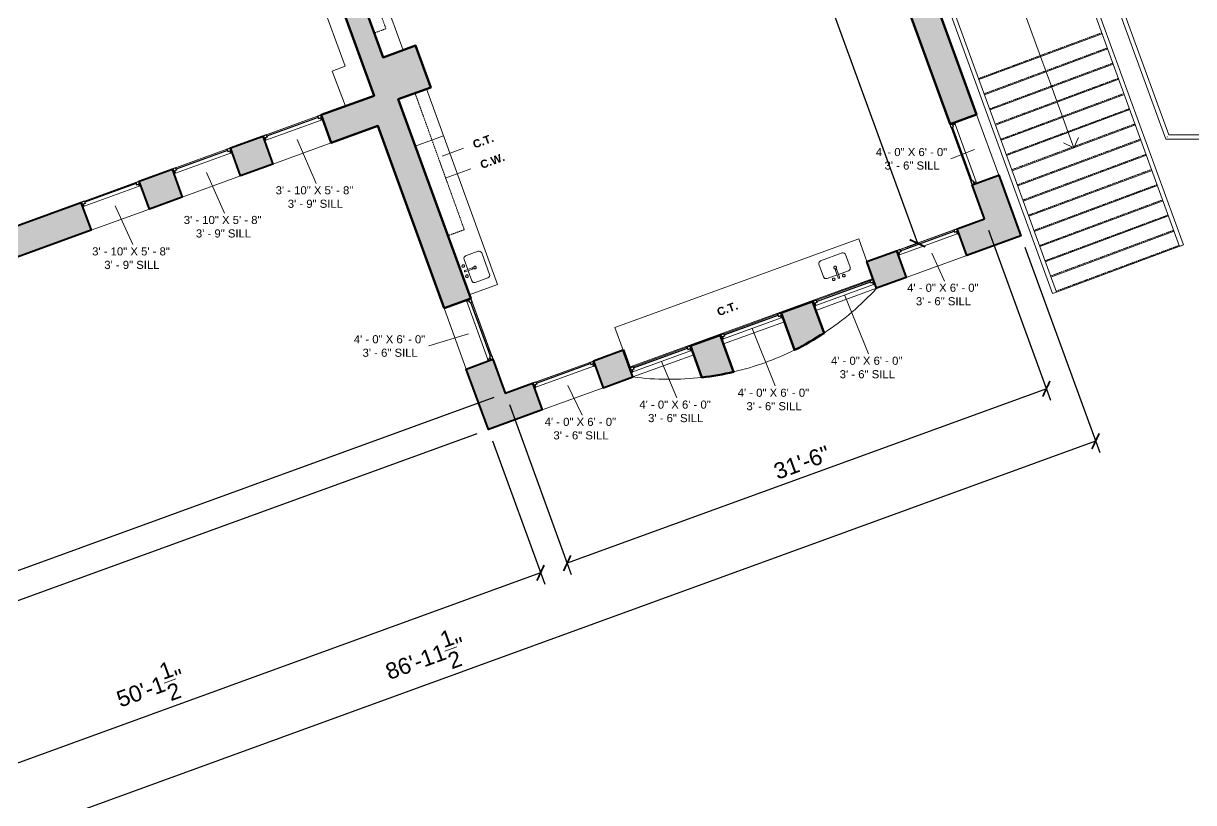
# Model space of a CAD drawing. Header units: inches. Extents: x -2078 to 106214, y -964 to 6385.
# Drawn here: x 13056 to 13924, y 3677 to 4254 of the extents above; entities that cross this region are included whole.
import ezdxf

# ---------------------------------------------------------------- set-up
doc = ezdxf.new("R2010")
doc.units = ezdxf.units.IN
doc.header["$MEASUREMENT"] = 0
doc.linetypes.add('HIDDEN2', pattern=[0.1875, 0.125, -0.0625])
for name, color, linetype, lineweight in [('A-ANNO', 2, 'Continuous', 5), ('A-ANNO-DIMS', 1, 'Continuous', 9), ('A-CASE', 4, 'Continuous', 9), ('A-DETAIL-3', 40, 'Continuous', 15), ('A-FIXT', 150, 'Continuous', 9), ('A-GLAZ', 2, 'Continuous', 30), ('A-RAILING', 4, 'Continuous', 9), ('A-STRS', 4, 'Continuous', 9), ('A-WALL', 3, 'Continuous', 40), ('A-WINDOWS', 2, 'Continuous', 18), ('S-STRS-ANNO', 31, 'Continuous', 9)]:
    doc.layers.add(name, color=color, linetype=linetype, lineweight=lineweight)
doc.layers.add('A-HATCH', color=9, linetype='Continuous')
doc.styles.add('Arial_2', font='arial.ttf', dxfattribs={"height": 3})
doc.styles.add('Arial_B', font='arialbd.ttf', dxfattribs={"height": 4.5})
doc.styles.add('Jay Cad', font='arial.ttf', dxfattribs={"height": 0.125})
doc.dimstyles.new('Jay Cad - DIMS', dxfattribs={"dimtxt": 0.125, "dimasz": 0.09375, "dimexe": 0.09375, "dimexo": 0.09375, "dimgap": 0.046875, "dimtad": 1, "dimdec": 1, "dimzin": 0, "dimdsep": 46, "dimlunit": 4, "dimtxsty": 'Jay Cad', "dimblk": 'ARCHTICK', "dimcen": 0.09, "dimclrd": 1, "dimclre": 1, "dimclrt": 256, "dimadec": 0, "dimazin": 0, "dimtfac": 1, "dimtdec": 1, "dimtofl": 0, "dimtmove": 1, "dimatfit": 3, "dimfxl": 1, "dimtolj": 1, "dimtzin": 0, "dimarcsym": 0})

# ---------------------------------------------------------------- blocks, each defined once
blk = doc.blocks.new('Top Rail Type - Top Rail_Internal_-1504670-Munger Science Center _ Ahmanson Lecture Hall-2nd Floor')
at = {"layer": 'A-RAILING', "flags": 128}
for points in [[(-819.35, 138.78), (-819.27, 138.8), (-819.19, 138.83)], [(-687.85, -222.02), (-687.93, -222.05), (-688.01, -222.08)]]:
    blk.add_lwpolyline(points, dxfattribs=at)
blk = doc.blocks.new('Top Rail Type - Top Rail_Internal_-V1-Munger Science Center _ Ahmanson Lecture Hall-2nd Floor')
at = {"layer": 'A-RAILING'}
for p, q in [((-820.68, 138.29), (-817.86, 139.32)), ((-686.52, -221.53), (-817.86, 139.32)), ((-689.34, -222.56), (-820.68, 138.29)), ((-689.34, -222.56), (-686.52, -221.53))]:
    blk.add_line(p, q, dxfattribs=at)
blk = doc.blocks.new('Top Rail Type - Top Rail_Internal_-1504681-Munger Science Center _ Ahmanson Lecture Hall-2nd Floor')
at = {"layer": 'A-RAILING', "flags": 128}
for points in [[(-913.54, 103.73), (-913.46, 103.76), (-913.38, 103.79)], [(-782.05, -257.06), (-782.12, -257.09), (-782.2, -257.12)]]:
    blk.add_lwpolyline(points, dxfattribs=at)
blk = doc.blocks.new('Top Rail Type - Top Rail_Internal_-V2-Munger Science Center _ Ahmanson Lecture Hall-2nd Floor')
at = {"layer": 'A-RAILING'}
for p, q in [((-914.87, 103.25), (-912.05, 104.27)), ((-780.71, -256.58), (-912.05, 104.27)), ((-783.53, -257.6), (-914.87, 103.25)), ((-783.53, -257.6), (-780.71, -256.58))]:
    blk.add_line(p, q, dxfattribs=at)
blk = doc.blocks.new('JC_KITCHEN SINK - SINK-1531844-Munger Science Center _ Ahmanson Lecture Hall-2nd Floor')
at = {"layer": 'A-FIXT'}
for p, q in [((-9.87, 3.57), (-9.87, -6.39)), ((0.12, 5.57), (-7.87, 5.57)), ((0.12, 7.82), (0.12, 2.09)), ((1.12, 7.82), (1.12, 2.09)), ((9.1, 5.57), (1.12, 5.57)), ((11.1, -6.39), (11.1, 3.57)), ((-7.87, -8.39), (9.1, -8.39))]:
    blk.add_line(p, q, dxfattribs=at)
for centre, radius, start, end in [((-3.38, 7.82), 1, 360, 180), ((4.62, 7.82), 1, 360, 180), ((-7.87, 3.57), 2, 90, 180), ((-3.38, 7.82), 1, 180, 0), ((0.62, 0), 1, 360, 180), ((0.62, 0), 1, 180, 0), ((0.62, 7.82), 0.5, 360, 180), ((0.62, 2.09), 0.5, 180, 0), ((4.62, 7.82), 1, 180, 360), ((9.1, 3.57), 2, 360, 90), ((-7.87, -6.39), 2, 180, 270), ((9.1, -6.39), 2, 270, 0)]:
    blk.add_arc(centre, radius, start, end, dxfattribs=at)
blk = doc.blocks.new('JC_FIXED WINDOW - MUNTIN - FIXED WINDOW-1559237-Munger Science Center _ Ahmanson Lecture Hall-2nd Floor')
at = {"layer": 'A-GLAZ'}
for p, q in [((-24, 10.5), (-24, -10.5)), ((-21.25, 10.5), (-24, 10.5)), ((-23.5, 10.5), (-23.5, 8.75)), ((-23.5, 8.75), (-22.75, 8.75)), ((-21.25, 8.75), (-22.75, 8.75)), ((-22.75, 8.75), (-22.75, 7)), ((-21.25, 10.5), (-21.25, 8.75)), ((21.25, 10.5), (24, 10.5)), ((21.25, 10.5), (21.25, 8.75)), ((21.25, 8.75), (23.5, 8.75)), ((22.75, 8.75), (22.75, 7)), ((23.5, 10.5), (23.5, 8.75)), ((24, 10.5), (24, -10.5)), ((-24, 7), (-22.75, 7)), ((22.75, 7), (24, 7))]:
    blk.add_line(p, q, dxfattribs=at)
at = {"layer": 'A-GLAZ', "lineweight": 9}
for p, q in [((21.25, 10.5), (-21.25, 10.5)), ((22.75, 7), (-22.75, 7))]:
    blk.add_line(p, q, dxfattribs=at)
at = {"layer": 'A-GLAZ', "lineweight": 30}
blk.add_line((-21.25, 9.625), (21.25, 9.625), dxfattribs=at)
at = {"layer": 'A-WINDOWS'}
for p, q in [((24, 10.5), (-24, 10.5)), ((-24, -10.5), (24, -10.5))]:
    blk.add_line(p, q, dxfattribs=at)
blk = doc.blocks.new('JC_FIXED WINDOW - MUNTIN - FIXED WINDOW-1559934-Munger Science Center _ Ahmanson Lecture Hall-2nd Floor')
at = {"layer": 'A-GLAZ'}
for p, q in [((-24, 3.5), (-24, -3.5)), ((-21.25, 3.5), (-24, 3.5)), ((-23.5, 3.5), (-23.5, 1.75)), ((-23.5, 1.75), (-22.75, 1.75)), ((-21.25, 1.75), (-22.75, 1.75)), ((-22.75, 1.75), (-22.75, 0)), ((-21.25, 3.5), (-21.25, 1.75)), ((21.25, 3.5), (24, 3.5)), ((21.25, 3.5), (21.25, 1.75)), ((21.25, 1.75), (23.5, 1.75)), ((22.75, 1.75), (22.75, 0)), ((23.5, 3.5), (23.5, 1.75)), ((24, 3.5), (24, -3.5)), ((-24, 0), (-22.75, 0)), ((22.75, 0), (24, 0))]:
    blk.add_line(p, q, dxfattribs=at)
at = {"layer": 'A-GLAZ', "lineweight": 9}
for p, q in [((21.25, 3.5), (-21.25, 3.5)), ((22.75, 0), (-22.75, 0))]:
    blk.add_line(p, q, dxfattribs=at)
at = {"layer": 'A-GLAZ', "lineweight": 30}
blk.add_line((-21.25, 2.62), (21.25, 2.62), dxfattribs=at)
at = {"layer": 'A-WINDOWS'}
for p, q in [((24, 3.5), (-24, 3.5)), ((-24, -3.5), (24, -3.5))]:
    blk.add_line(p, q, dxfattribs=at)
blk = doc.blocks.new('JC_FIXED WINDOW - MUNTIN - FIXED WINDOW-1560171-Munger Science Center _ Ahmanson Lecture Hall-2nd Floor')
at = {"layer": 'A-GLAZ'}
for p, q in [((-24, -10.5), (-24, 10.5)), ((24, -10.5), (24, 10.5)), ((-24, -7), (-22.75, -7)), ((-22.75, -8.75), (-22.75, -7)), ((22.75, -7), (24, -7)), ((22.75, -8.75), (22.75, -7)), ((-21.25, -10.5), (-24, -10.5)), ((-23.5, -10.5), (-23.5, -8.75)), ((-23.5, -8.75), (-22.75, -8.75)), ((-21.25, -8.75), (-22.75, -8.75)), ((-21.25, -10.5), (-21.25, -8.75)), ((21.25, -8.75), (23.5, -8.75)), ((21.25, -10.5), (21.25, -8.75)), ((21.25, -10.5), (24, -10.5)), ((23.5, -10.5), (23.5, -8.75))]:
    blk.add_line(p, q, dxfattribs=at)
at = {"layer": 'A-GLAZ', "lineweight": 9}
for p, q in [((22.75, -7), (-22.75, -7)), ((21.25, -10.5), (-21.25, -10.5))]:
    blk.add_line(p, q, dxfattribs=at)
at = {"layer": 'A-GLAZ', "lineweight": 30}
blk.add_line((-21.25, -9.625), (21.25, -9.625), dxfattribs=at)
at = {"layer": 'A-WINDOWS'}
for p, q in [((-24, 10.5), (24, 10.5)), ((24, -10.5), (-24, -10.5))]:
    blk.add_line(p, q, dxfattribs=at)
blk = doc.blocks.new('JC_FIXED WINDOW - MUNTIN - FIXED WINDOW-1565084-Munger Science Center _ Ahmanson Lecture Hall-2nd Floor')
at = {"layer": 'A-GLAZ'}
for p, q in [((-23, -11), (-23, 11)), ((23, -11), (23, 11)), ((-23, -7.5), (-21.75, -7.5)), ((-21.75, -9.25), (-21.75, -7.5)), ((21.75, -7.5), (23, -7.5)), ((21.75, -9.25), (21.75, -7.5)), ((-20.25, -11), (-23, -11)), ((-22.5, -11), (-22.5, -9.25)), ((-22.5, -9.25), (-21.75, -9.25)), ((-20.25, -9.25), (-21.75, -9.25)), ((-20.25, -11), (-20.25, -9.25)), ((20.25, -9.25), (22.5, -9.25)), ((20.25, -11), (20.25, -9.25)), ((20.25, -11), (23, -11)), ((22.5, -11), (22.5, -9.25))]:
    blk.add_line(p, q, dxfattribs=at)
at = {"layer": 'A-GLAZ', "lineweight": 9}
for p, q in [((21.75, -7.5), (-21.75, -7.5)), ((20.25, -11), (-20.25, -11))]:
    blk.add_line(p, q, dxfattribs=at)
at = {"layer": 'A-GLAZ', "lineweight": 30}
blk.add_line((-20.25, -10.125), (20.25, -10.125), dxfattribs=at)
at = {"layer": 'A-WINDOWS'}
for p, q in [((-23, 11), (23, 11)), ((23, -11), (-23, -11))]:
    blk.add_line(p, q, dxfattribs=at)
blk = doc.blocks.new('Top Rail Type - Top Rail_Internal_-1577929-Munger Science Center _ Ahmanson Lecture Hall-2nd Floor')
at = {"layer": 'A-RAILING'}
blk.add_open_spline([(-698.59, -141.6), (-698.57, -141.57), (-698.53, -141.51), (-698.48, -141.45), (-698.46, -141.42)], degree=3, dxfattribs=at)
blk = doc.blocks.new('Top Rail Type - Top Rail_Internal_-V5-Munger Science Center _ Ahmanson Lecture Hall-2nd Floor')
at = {"layer": 'A-RAILING'}
for p, q in [((-809.79, 159.81), (-699.58, -143.01)), ((-808, 163.66), (-697.48, -140.01)), ((-699.58, -143.01), (-592.77, -143.01)), ((-697.48, -140.01), (-592.77, -140.01))]:
    blk.add_line(p, q, dxfattribs=at)
blk = doc.blocks.new('_ArchTick')
at = {"color": 0, "linetype": 'ByBlock', "const_width": 0.15}
blk.add_lwpolyline([(-0.5, -0.5), (0.5, 0.5)], dxfattribs=at)
blk = doc.blocks.new('*D3390')
at = {"layer": 'A-ANNO-DIMS', "color": 1, "lineweight": -2, "transparency": 16777216}
for p, q in [((13405.14, 3977.03), (12716.43, 3726.36)), ((12724.62, 3961.86), (12641.7, 3931.68)), ((12724.89, 3729.43), (12650.16, 3934.76))]:
    blk.add_line(p, q, dxfattribs=at)
at = {"layer": 'Defpoints', "color": 0, "transparency": 16777216}
for p in [(13413.6, 3980.11), (12733.08, 3964.94), (12650.16, 3934.76)]:
    blk.add_point(p, dxfattribs=at)
at = {"layer": 'A-ANNO-DIMS', "color": 1, "lineweight": -2, "transparency": 16777216, "xscale": 9, "yscale": 9, "zscale": 9}
for p, rotation in [((12650.16, 3934.76), 110.0000000004285), ((12724.89, 3729.43), 290.0000000004284)]:
    blk.add_blockref('_ArchTick', p, dxfattribs=dict(at, rotation=rotation))
at = {"layer": 'A-ANNO-DIMS', "color": 2, "transparency": 16777216, "insert": (12705.05, 3838.47), "char_height": 12, "width": 1.4974, "attachment_point": 5, "rotation": 290, "style": 'Jay Cad'}
blk.add_mtext('\\A1;18\'-2{\\H1x;\\S1/2;}"', dxfattribs=at)
blk = doc.blocks.new('*D3391')
at = {"layer": 'A-ANNO-DIMS', "color": 1, "lineweight": -2, "transparency": 16777216}
for p, q in [((12560.28, 4413.38), (12454.81, 4374.99)), ((12709.52, 3701.49), (12463.26, 4378.07)), ((13392.59, 3950.11), (12701.06, 3698.41))]:
    blk.add_line(p, q, dxfattribs=at)
at = {"layer": 'Defpoints', "color": 0, "transparency": 16777216}
for p in [(12568.74, 4416.46), (12463.26, 4378.07), (13401.05, 3953.19)]:
    blk.add_point(p, dxfattribs=at)
at = {"layer": 'A-ANNO-DIMS', "color": 1, "lineweight": -2, "transparency": 16777216, "xscale": 9, "yscale": 9, "zscale": 9}
for p, rotation in [((12463.26, 4378.07), 110.0000000004285), ((12709.52, 3701.49), 290.0000000004284)]:
    blk.add_blockref('_ArchTick', p, dxfattribs=dict(at, rotation=rotation))
at = {"layer": 'A-ANNO-DIMS', "color": 2, "transparency": 16777216, "insert": (12596.38, 4043.42), "char_height": 12, "width": 0.9747, "attachment_point": 5, "rotation": 290, "style": 'Jay Cad'}
blk.add_mtext("\\A1;60'", dxfattribs=at)
blk = doc.blocks.new('*D3392')
at = {"layer": 'A-ANNO-DIMS', "color": 1, "lineweight": -2, "transparency": 16777216}
for p, q in [((12749.3, 3984.68), (12877.41, 3632.7)), ((13404.13, 3944.73), (13442.8, 3838.48)), ((13439.72, 3846.94), (12874.34, 3641.16))]:
    blk.add_line(p, q, dxfattribs=at)
at = {"layer": 'Defpoints', "color": 0, "transparency": 16777216}
for p in [(12746.23, 3993.13), (13401.05, 3953.19), (12874.34, 3641.16)]:
    blk.add_point(p, dxfattribs=at)
at = {"layer": 'A-ANNO-DIMS', "color": 1, "lineweight": -2, "transparency": 16777216, "xscale": 9, "yscale": 9, "zscale": 9}
for p, rotation in [((13439.72, 3846.94), 20.00000000002223), ((12874.34, 3641.16), 200.0000000000223)]:
    blk.add_blockref('_ArchTick', p, dxfattribs=dict(at, rotation=rotation))
at = {"layer": 'A-ANNO-DIMS', "color": 2, "transparency": 16777216, "insert": (13150.65, 3761.57), "char_height": 12, "width": 1.8435, "attachment_point": 5, "rotation": 20, "style": 'Jay Cad'}
blk.add_mtext('\\A1;50\'-1{\\H1x;\\S1/2;}"', dxfattribs=at)
blk = doc.blocks.new('*D3393')
at = {"layer": 'A-ANNO-DIMS', "color": 1, "lineweight": -2, "transparency": 16777216}
for p, q in [((13771.88, 4100.93), (13817.74, 3974.95)), ((13814.66, 3983.41), (13459.46, 3854.12)), ((13416.68, 3971.65), (13462.53, 3845.66))]:
    blk.add_line(p, q, dxfattribs=at)
at = {"layer": 'Defpoints', "color": 0, "transparency": 16777216}
for p in [(13768.81, 4109.39), (13413.6, 3980.11), (13459.46, 3854.12)]:
    blk.add_point(p, dxfattribs=at)
at = {"layer": 'A-ANNO-DIMS', "color": 1, "lineweight": -2, "transparency": 16777216, "xscale": 9, "yscale": 9, "zscale": 9}
for p, rotation in [((13814.66, 3983.41), 20.00000000002223), ((13459.46, 3854.12), 200.0000000000223)]:
    blk.add_blockref('_ArchTick', p, dxfattribs=dict(at, rotation=rotation))
at = {"layer": 'A-ANNO-DIMS', "color": 2, "transparency": 16777216, "insert": (13633.42, 3928.75), "char_height": 12, "width": 0.9747, "attachment_point": 5, "rotation": 20, "style": 'Jay Cad'}
blk.add_mtext('\\A1;31\'-6"', dxfattribs=at)
blk = doc.blocks.new('*D3394')
at = {"layer": 'A-ANNO-DIMS', "color": 1, "lineweight": -2, "transparency": 16777216}
for p, q in [((13798.8, 4088.38), (13854.22, 3936.11)), ((12736.15, 3956.48), (12873.49, 3579.15)), ((13851.14, 3944.57), (12870.41, 3587.61))]:
    blk.add_line(p, q, dxfattribs=at)
at = {"layer": 'Defpoints', "color": 0, "transparency": 16777216}
for p in [(13795.72, 4096.84), (12733.08, 3964.94), (12870.41, 3587.61)]:
    blk.add_point(p, dxfattribs=at)
at = {"layer": 'A-ANNO-DIMS', "color": 1, "lineweight": -2, "transparency": 16777216, "xscale": 9, "yscale": 9, "zscale": 9}
for p, rotation in [((13851.14, 3944.57), 20.00000000002223), ((12870.41, 3587.61), 200.0000000000223)]:
    blk.add_blockref('_ArchTick', p, dxfattribs=dict(at, rotation=rotation))
at = {"layer": 'A-ANNO-DIMS', "color": 2, "transparency": 16777216, "insert": (13354.4, 3783.61), "char_height": 12, "width": 2.0166, "attachment_point": 5, "rotation": 20, "style": 'Jay Cad'}
blk.add_mtext('\\A1;86\'-11{\\H1x;\\S1/2;}"', dxfattribs=at)
blk = doc.blocks.new('*D3417')
at = {"layer": 'A-ANNO-DIMS', "color": 1, "lineweight": -2, "transparency": 16777216}
for p, q in [((13495.08, 4705.24), (13487.1, 4702.34)), ((13495.56, 4705.42), (13719.08, 4091.29)), ((13718.6, 4091.12), (13710.63, 4088.21))]:
    blk.add_line(p, q, dxfattribs=at)
at = {"layer": 'Defpoints', "color": 0, "transparency": 16777216}
for p in [(13503.53, 4708.32), (13727.06, 4094.19), (13719.08, 4091.29)]:
    blk.add_point(p, dxfattribs=at)
at = {"layer": 'A-ANNO-DIMS', "color": 1, "lineweight": -2, "transparency": 16777216, "xscale": 9, "yscale": 9, "zscale": 9}
for p, rotation in [((13495.56, 4705.42), 110.0000000004285), ((13719.08, 4091.29), 290.0000000004284)]:
    blk.add_blockref('_ArchTick', p, dxfattribs=dict(at, rotation=rotation))
at = {"layer": 'A-ANNO-DIMS', "color": 2, "transparency": 16777216, "insert": (13624.85, 4404.73), "char_height": 12, "width": 1.6705, "attachment_point": 5, "rotation": 290, "style": 'Jay Cad'}
blk.add_mtext('\\A1;54\'-5{\\H1x;\\S1/2;}"', dxfattribs=at)

msp = doc.modelspace()

# ---------------------------------------------------------------- hatches: boundary and pattern name
at = {"layer": 'A-HATCH'}
h = msp.add_hatch(color=256, dxfattribs=at)
h.dxf.hatch_style = 1
h.paths.add_polyline_path([(12612.076, 4407.758), (12604.21, 4429.371), (12568.736, 4416.459), (12582.417, 4378.872), (12589.934, 4381.608), (12589.079, 4383.957), (12602.235, 4388.745), (12597.276, 4402.371)])
h.paths.add_polyline_path([(12671.398, 4453.825), (12647.435, 4445.103), (12655.302, 4423.491), (12679.264, 4432.212)])
h.paths.add_polyline_path([(12738.586, 4478.279), (12714.623, 4469.558), (12722.49, 4447.945), (12746.452, 4456.666)])
h.paths.add_polyline_path([(12858.74, 4497.536), (12850.873, 4519.149), (12781.811, 4494.012), (12789.678, 4472.399)])
h.paths.add_polyline_path([(12948.95, 4530.37), (12941.084, 4551.983), (12873.426, 4527.357), (12881.293, 4505.744)])
h.paths.add_polyline_path([(13011.64, 4568.086), (13013.632, 4568.81), (13010.554, 4577.268), (12986.189, 4568.4), (12993.975, 4547.008), (13016.348, 4555.151)])
h.paths.add_polyline_path([(12618.225, 4344.815), (12605.069, 4340.026), (12604.299, 4342.141), (12596.782, 4339.404), (12606.273, 4313.328), (12626.946, 4320.852)])
h.paths.add_polyline_path([(12642.679, 4277.627), (12622.006, 4270.102), (12679.978, 4110.824), (12700.651, 4118.349)])
h.paths.add_polyline_path([(12716.384, 4075.123), (12695.711, 4067.598), (12704.604, 4043.166), (12725.277, 4050.691)])
h.paths.add_polyline_path([(12741.01, 4007.465), (12720.337, 3999.941), (12733.077, 3964.937), (12767.611, 3977.506), (12760.086, 3998.179), (12746.226, 3993.135)])
h.paths.add_polyline_path([(12827.744, 4022.805), (12803.312, 4013.912), (12810.836, 3993.239), (12835.268, 4002.132)])
h.paths.add_polyline_path([(12894.932, 4047.259), (12870.97, 4038.538), (12878.494, 4017.865), (12902.456, 4026.586)])
h.paths.add_polyline_path([(13106.532, 4100.863), (13099.007, 4121.537), (12938.158, 4062.992), (12945.682, 4042.319)])
h.paths.add_polyline_path([(13166.665, 4146.162), (13142.233, 4137.27), (13149.757, 4116.596), (13174.19, 4125.489)], flags=17)
h.paths.add_polyline_path([(13233.853, 4170.617), (13209.891, 4161.895), (13217.415, 4141.222), (13241.378, 4149.943)], flags=17)
h.paths.add_polyline_path([(13347.1, 4237.814), (13322.997, 4229.041), (13215.743, 4523.717), (13252.595, 4537.13), (13250.201, 4543.708), (13213.349, 4530.295), (13178.292, 4626.614), (13217.963, 4641.053), (13214.201, 4651.389), (13120.967, 4617.455), (13124.73, 4607.118), (13163.257, 4621.141), (13220.032, 4465.152), (13120.425, 4428.898), (13118.373, 4434.536), (13111.795, 4432.142), (13116.241, 4419.926), (13222.427, 4458.574), (13316.311, 4200.629), (13277.079, 4186.349), (13284.603, 4165.676), (13319.137, 4178.245), (13368.302, 4043.165), (13388.036, 4050.347), (13334.283, 4198.031), (13358.386, 4206.804)])
h.paths.add_polyline_path([(13075.862, 4601.038), (13050.021, 4591.633), (13053.099, 4583.175), (13056.388, 4584.372), (13099.482, 4465.971), (13106.06, 4468.365), (13068.509, 4571.535), (13084.484, 4577.35)])
h.paths.add_polyline_path([(13278.836, 4674.914), (13253.668, 4665.754), (13257.43, 4655.417), (13259.858, 4656.301), (13264.304, 4644.085), (13280.466, 4649.968), (13288.504, 4627.885), (13295.082, 4630.279)])
h.paths.add_polyline_path([(13507.518, 4629.914), (13481.853, 4700.427), (13557.499, 4727.96), (13562.287, 4714.804), (13569.804, 4717.54), (13557.949, 4750.114), (13584.36, 4759.727), (13579.131, 4774.093), (13584.481, 4788.791), (13560.167, 4797.641), (13549.467, 4773.416), (13459.727, 4740.753), (13498.546, 4634.098), (13317.655, 4568.259), (13311.499, 4585.174), (13304.921, 4582.78), (13311.077, 4565.865), (13295.306, 4560.125), (13297.7, 4553.547)])
h.paths.add_polyline_path([(13417.058, 4713.517), (13417.914, 4713.829), (13414.152, 4724.165), (13391.599, 4715.957), (13395.361, 4705.62), (13395.445, 4705.651), (13399.892, 4693.435), (13421.505, 4701.301)], flags=17)
h.paths.add_polyline_path([(13404.453, 4005.242), (13384.719, 3998.059), (13401.051, 3953.189), (13440.957, 3967.714), (13433.774, 3987.447), (13413.602, 3980.105)])
h.paths.add_polyline_path([(13500.962, 4011.902), (13478.879, 4003.864), (13486.062, 3984.131), (13508.145, 3992.168)])
h.paths.add_polyline_path([(13572.939, 4023.2), (13550.856, 4015.163), (13559.359, 3991.8, 0.0286446), (13582.87, 3995.913)])
h.paths.add_polyline_path([(13641.371, 4048.108), (13618.044, 4039.617), (13628.028, 4012.186, 0.0302447), (13649.875, 4024.745)])
h.paths.add_polyline_path([(13703.536, 4085.632), (13681.688, 4077.68), (13688.87, 4057.947), (13710.718, 4065.899)])
h.paths.add_polyline_path([(13779.39, 4141.708), (13759.657, 4134.525), (13768.806, 4109.389), (13748.641, 4102.049), (13755.824, 4082.316), (13795.722, 4096.838)])
h.paths.add_polyline_path([(13604.441, 4622.377), (13607.922, 4624), (13628.836, 4611.925), (13641.359, 4633.616), (13627.881, 4641.397), (13622.607, 4655.888), (13595.796, 4646.129), (13584.169, 4678.073), (13576.652, 4675.337), (13577.263, 4673.657), (13565.047, 4669.211), (13743.24, 4179.631), (13762.973, 4186.813)])

# ---------------------------------------------------------------- linework, layer by layer
at = {"layer": 'A-ANNO'}
for p, q in [((13259.228, 4168.146), (13273.494, 4135.553)), ((13366.751, 4155.89), (13382.564, 4161.645)), ((13761.315, 4160.669), (13743.741, 4153.887)), ((13369.085, 4139.641), (13388.06, 4146.547)), ((13192.04, 4143.692), (13205.416, 4113.544)), ((13124.382, 4119.066), (13137.491, 4090.261)), ((13729.68, 4083.974), (13739.211, 4063.294)), ((13665.121, 4053.027), (13682.728, 4009.183)), ((13596.688, 4028.12), (13613.599, 3985.475)), ((13386.378, 4024.203), (13356.813, 4015.113)), ((13529.5, 4003.665), (13540.698, 3976.677)), ((13459.918, 3985.789), (13470.505, 3963.867))]:
    msp.add_line(p, q, dxfattribs=at)
at = {"layer": 'A-CASE', "linetype": 'HIDDEN2'}
for p, q in [((13258.772, 4432.625), (13325.134, 4250.295)), ((13316.15, 4247.025), (13325.134, 4250.295)), ((13346.698, 4202.55), (13383.226, 4101.313)), ((13370.815, 4096.835), (13383.226, 4101.313))]:
    msp.add_line(p, q, dxfattribs=at)
at = {"layer": 'A-CASE'}
for p, q in [((13264.943, 4434.845), (13337.878, 4234.457)), ((13355.162, 4205.63), (13407.934, 4060.639)), ((13494.806, 4028.816), (13675.532, 4094.595)), ((13681.688, 4077.68), (13675.532, 4094.595)), ((13681.688, 4077.68), (13680.983, 4077.424)), ((13685.515, 4064.973), (13680.983, 4077.424)), ((13407.934, 4060.639), (13386.79, 4052.943)), ((13506.199, 3999.707), (13685.515, 4064.973)), ((13500.962, 4011.902), (13494.806, 4028.816)), ((13501.667, 4012.158), (13500.962, 4011.902)), ((13501.667, 4012.158), (13506.199, 3999.707))]:
    msp.add_line(p, q, dxfattribs=at)
at = {"layer": 'A-DETAIL-3', "lineweight": 9}
for p, q in [((13210.529, 4454.244), (13294.897, 4222.445)), ((13285.307, 4218.955), (13294.897, 4222.445)), ((13285.307, 4218.955), (13295.191, 4192.942)), ((13367.811, 4170.878), (13346.874, 4163.324))]:
    msp.add_line(p, q, dxfattribs=at)
for start, end in [(303.356687, 317.467604), (283.206377, 296.427223), (262.532396, 276.643313)]:
    msp.add_arc((13535.24, 4198.883), 208.483, start, end, dxfattribs=at)
at = {"layer": 'A-STRS', "linetype": 'HIDDEN2'}
for p, q in [((13764.444, 4213.33), (13855.828, 4247.316)), ((13768.542, 4202.07), (13859.927, 4236.056)), ((13772.64, 4190.81), (13864.025, 4224.796)), ((13776.738, 4179.551), (13868.123, 4213.536)), ((13780.836, 4168.291), (13872.221, 4202.277)), ((13784.935, 4157.031), (13876.32, 4191.017)), ((13789.033, 4145.771), (13880.418, 4179.757)), ((13793.131, 4134.511), (13884.516, 4168.497)), ((13797.229, 4123.252), (13888.614, 4157.237)), ((13801.328, 4111.992), (13892.713, 4145.978)), ((13805.426, 4100.732), (13896.811, 4134.718)), ((13809.524, 4089.472), (13900.909, 4123.458)), ((13813.622, 4078.212), (13905.007, 4112.198)), ((13817.721, 4066.953), (13909.105, 4100.938)), ((13821.819, 4055.693), (13913.204, 4089.678))]:
    msp.add_line(p, q, dxfattribs=at)
at = {"layer": 'A-STRS'}
for p, q in [((13764.7, 4212.625), (13856.085, 4246.611)), ((13768.798, 4201.365), (13860.183, 4235.351)), ((13772.897, 4190.106), (13864.281, 4224.091)), ((13776.995, 4178.846), (13868.375, 4212.83)), ((13781.093, 4167.586), (13872.478, 4201.572)), ((13785.191, 4156.326), (13876.576, 4190.312)), ((13789.289, 4145.066), (13880.674, 4179.052)), ((13793.388, 4133.807), (13884.773, 4167.792)), ((13797.486, 4122.547), (13888.871, 4156.533)), ((13801.584, 4111.287), (13892.969, 4145.273)), ((13805.682, 4100.027), (13897.067, 4134.013)), ((13809.781, 4088.767), (13901.166, 4122.753)), ((13813.879, 4077.508), (13905.264, 4111.493)), ((13817.977, 4066.248), (13909.362, 4100.234)), ((13822.075, 4054.988), (13915.569, 4089.758))]:
    msp.add_line(p, q, dxfattribs=at)
at = {"layer": 'A-WALL', "lineweight": 50}
msp.add_lwpolyline([(13577.263, 4673.657), (13565.047, 4669.211), (13743.24, 4179.631), (13762.973, 4186.813), (13604.441, 4622.377), (13607.922, 4624), (13628.836, 4611.925), (13641.359, 4633.616), (13627.881, 4641.397), (13622.607, 4655.888), (13595.796, 4646.129), (13584.169, 4678.073), (13576.652, 4675.337)], close=True, dxfattribs=at)
msp.add_lwpolyline([(13222.427, 4458.574), (13316.311, 4200.629), (13277.079, 4186.349), (13284.603, 4165.676), (13319.137, 4178.245), (13368.302, 4043.165), (13388.036, 4050.347), (13334.283, 4198.031), (13358.386, 4206.804), (13347.1, 4237.814), (13322.997, 4229.041), (13215.743, 4523.717)], dxfattribs=at)
at = {"layer": 'A-WALL'}
for points in [[(13217.415, 4141.222), (13209.891, 4161.895), (13233.853, 4170.617), (13241.378, 4149.943)], [(13149.757, 4116.596), (13142.233, 4137.27), (13166.665, 4146.162), (13174.19, 4125.489)], [(13768.806, 4109.389), (13759.657, 4134.525), (13779.39, 4141.708), (13795.722, 4096.838), (13755.824, 4082.316), (13748.641, 4102.049)], [(12945.682, 4042.319), (12938.158, 4062.992), (13099.007, 4121.537), (13106.532, 4100.863)], [(13688.87, 4057.947), (13681.688, 4077.68), (13703.536, 4085.632), (13710.718, 4065.899)], [(13508.145, 3992.168), (13500.962, 4011.902), (13478.879, 4003.864), (13486.062, 3984.131)], [(13404.453, 4005.242), (13413.602, 3980.105), (13433.774, 3987.447), (13440.957, 3967.714), (13401.051, 3953.189), (13384.719, 3998.059)]]:
    msp.add_lwpolyline(points, close=True, dxfattribs=at)
at = {"layer": 'A-WALL', "lineweight": 50}
for points in [[(13618.044, 4039.617), (13628.028, 4012.186, 0.0302447), (13649.875, 4024.745), (13641.371, 4048.108)], [(13550.856, 4015.163), (13559.359, 3991.8, 0.0286446), (13582.87, 3995.913), (13572.939, 4023.2)]]:
    msp.add_lwpolyline(points, format="xyb", close=True, dxfattribs=at)
at = {"layer": 'S-STRS-ANNO'}
for p, q in [((13810.392, 4229.618), (13793.804, 4275.194)), ((13814.491, 4218.358), (13810.392, 4229.618)), ((13818.589, 4207.099), (13814.491, 4218.358)), ((13822.687, 4195.839), (13818.589, 4207.099)), ((13826.785, 4184.579), (13822.687, 4195.839)), ((13830.884, 4173.319), (13826.785, 4184.579)), ((13834.982, 4162.059), (13830.884, 4173.319)), ((13834.982, 4162.059), (13827.292, 4165.645)), ((13834.982, 4162.059), (13838.568, 4169.75))]:
    msp.add_line(p, q, dxfattribs=at)

# ---------------------------------------------------------------- block references
at = {"layer": 'A-FIXT'}
for p, rotation in [((13391.346, 4072.702), 109.9999999999999), ((13658.722, 4073.495), 199.9999999999996)]:
    msp.add_blockref('JC_KITCHEN SINK - SINK-1531844-Munger Science Center _ Ahmanson Lecture Hall-2nd Floor', p, dxfattribs=dict(at, rotation=rotation))
at = {"layer": 'A-RAILING'}
for name in ['Top Rail Type - Top Rail_Internal_-V5-Munger Science Center _ Ahmanson Lecture Hall-2nd Floor', 'Top Rail Type - Top Rail_Internal_-1577929-Munger Science Center _ Ahmanson Lecture Hall-2nd Floor', 'Top Rail Type - Top Rail_Internal_-V1-Munger Science Center _ Ahmanson Lecture Hall-2nd Floor', 'Top Rail Type - Top Rail_Internal_-1504670-Munger Science Center _ Ahmanson Lecture Hall-2nd Floor', 'Top Rail Type - Top Rail_Internal_-V2-Munger Science Center _ Ahmanson Lecture Hall-2nd Floor', 'Top Rail Type - Top Rail_Internal_-1504681-Munger Science Center _ Ahmanson Lecture Hall-2nd Floor']:
    msp.add_blockref(name, (14602.796, 4311.55), dxfattribs=at)
at = {"layer": 'A-WINDOWS'}
for name, p, rotation in [('JC_FIXED WINDOW - MUNTIN - FIXED WINDOW-1565084-Munger Science Center _ Ahmanson Lecture Hall-2nd Floor', (13259.228, 4168.146), 200), ('JC_FIXED WINDOW - MUNTIN - FIXED WINDOW-1559237-Munger Science Center _ Ahmanson Lecture Hall-2nd Floor', (13761.315, 4160.669), 110), ('JC_FIXED WINDOW - MUNTIN - FIXED WINDOW-1565084-Munger Science Center _ Ahmanson Lecture Hall-2nd Floor', (13192.04, 4143.692), 200), ('JC_FIXED WINDOW - MUNTIN - FIXED WINDOW-1565084-Munger Science Center _ Ahmanson Lecture Hall-2nd Floor', (13124.382, 4119.066), 200), ('JC_FIXED WINDOW - MUNTIN - FIXED WINDOW-1559237-Munger Science Center _ Ahmanson Lecture Hall-2nd Floor', (13729.68, 4083.974), 19.99999999999995), ('JC_FIXED WINDOW - MUNTIN - FIXED WINDOW-1559934-Munger Science Center _ Ahmanson Lecture Hall-2nd Floor', (13665.121, 4053.027), 19.99999999999995), ('JC_FIXED WINDOW - MUNTIN - FIXED WINDOW-1560171-Munger Science Center _ Ahmanson Lecture Hall-2nd Floor', (13386.378, 4024.203), 109.9999999999999), ('JC_FIXED WINDOW - MUNTIN - FIXED WINDOW-1559934-Munger Science Center _ Ahmanson Lecture Hall-2nd Floor', (13596.688, 4028.12), 19.99999999999995), ('JC_FIXED WINDOW - MUNTIN - FIXED WINDOW-1559934-Munger Science Center _ Ahmanson Lecture Hall-2nd Floor', (13529.5, 4003.665), 19.99999999999995), ('JC_FIXED WINDOW - MUNTIN - FIXED WINDOW-1559237-Munger Science Center _ Ahmanson Lecture Hall-2nd Floor', (13459.918, 3985.789), 19.99999999999995)]:
    msp.add_blockref(name, p, dxfattribs=dict(at, rotation=rotation))

# ---------------------------------------------------------------- texts
at = {"layer": 'A-ANNO', "char_height": 6, "attachment_point": 1, "rotation": 20, "style": 'Arial_B'}
for s, insert, width in [('C.T.', (13388.755, 4167.091), 19.998), ('C.W.', (13394.25, 4151.993), 23.634), ('C.T.', (13569.76, 4042.813), 19.998)]:
    msp.add_mtext(s, dxfattribs=dict(at, insert=insert, width=width))
at = {"layer": 'A-ANNO', "char_height": 6, "attachment_point": 1, "style": 'Arial_2'}
for s, insert, width in [('4\' - 0" X 6\' - 0"', (13688.257, 4161.884), 66.963), ('3\' - 6" SILL', (13694.757, 4151.884), 51.207), ('3\' - 10" X 5\' - 8"', (13243.371, 4133.553), 72.72), ('3\' - 9" SILL', (13252.371, 4123.553), 51.207), ('3\' - 10" X 5\' - 8"', (13175.293, 4111.544), 72.72), ('3\' - 9" SILL', (13184.293, 4101.544), 51.207), ('3\' - 10" X 5\' - 8"', (13107.369, 4088.261), 72.72), ('3\' - 9" SILL', (13116.369, 4078.261), 51.207), ('4\' - 0" X 6\' - 0"', (13711.47, 4061.294), 66.963), ('3\' - 6" SILL', (13717.97, 4051.294), 51.207), ('4\' - 0" X 6\' - 0"', (13301.33, 4023.11), 66.963), ('3\' - 6" SILL', (13307.83, 4013.11), 51.207), ('4\' - 0" X 6\' - 0"', (13654.986, 4007.183), 66.963), ('3\' - 6" SILL', (13661.486, 3997.183), 51.207), ('4\' - 0" X 6\' - 0"', (13585.857, 3983.475), 66.963), ('4\' - 0" X 6\' - 0"', (13512.956, 3974.677), 66.963), ('3\' - 6" SILL', (13592.357, 3973.475), 51.207), ('3\' - 6" SILL', (13519.456, 3964.677), 51.207), ('4\' - 0" X 6\' - 0"', (13442.764, 3961.867), 66.963), ('3\' - 6" SILL', (13449.264, 3951.867), 51.207)]:
    msp.add_mtext(s, dxfattribs=dict(at, insert=insert, width=width))

# ---------------------------------------------------------------- dimensions: what is measured, and where the dimension line sits
at = {"layer": 'A-ANNO-DIMS'}
for base, p1, p2, angle, picture, middle in [((13719.083, 4091.291), (13503.534, 4708.318), (13727.057, 4094.193), 290, '*D3417', (13624.848, 4404.733)), ((12463.265, 4378.071), (13401.051, 3953.189), (12568.736, 4416.459), 290, '*D3391', (12596.378, 4043.416)), ((13459.456, 3854.122), (13768.806, 4109.389), (13413.602, 3980.105), 20, '*D3393', (13633.422, 3928.753)), ((12870.413, 3587.609), (13795.722, 4096.838), (12733.077, 3964.937), 20, '*D3394', (13354.399, 3783.614)), ((12874.336, 3641.155), (13401.051, 3953.189), (12746.226, 3993.135), 20, '*D3392', (13150.65, 3761.574)), ((12650.158, 3934.757), (13413.602, 3980.105), (12733.077, 3964.937), 290, '*D3390', (12705.05, 3838.475))]:
    dim = msp.add_linear_dim(base=base, p1=p1, p2=p2, angle=angle, dimstyle='Jay Cad - DIMS', override={"dimclrt": 2}, dxfattribs=at)
    dim.commit()
    dim.dimension.update_dxf_attribs({"geometry": picture, "text_midpoint": middle})

doc.saveas('drawing.dxf')
